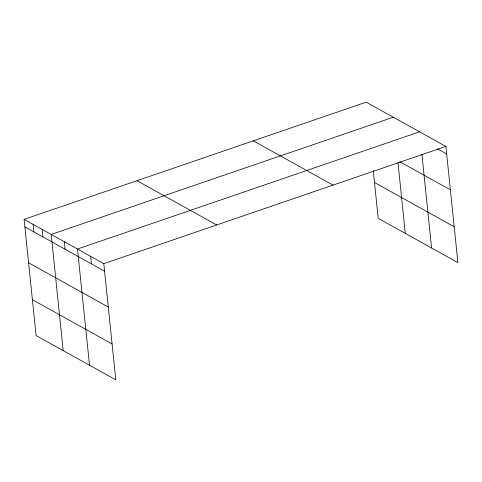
<?xml version="1.0" encoding="UTF-8"?>
<svg xmlns="http://www.w3.org/2000/svg" width="482" height="482" viewBox="0 0 482 482"><rect width="100%" height="100%" fill="white"/><g stroke="black" fill="none" stroke-linecap="round" stroke-linejoin="round"><path stroke-width="0.72" d="M24.1 219.376L103.799 263.654L115.807 379.84L36.108 335.568L24.1 219.376L366.193 102.16L445.892 146.432L457.9 262.624L378.201 218.346L373.273 170.664M393.288 117.21L51.2 234.433L63.202 350.619M419.593 131.821L77.5 249.043L89.507 365.229M103.799 263.654L445.892 146.432M437.463 148.842L446.669 153.951M399.747 161.687L450.375 189.812M374.496 182.485L454.195 226.763M253.303 140.84L333.002 185.118M136.99 180.696L216.689 224.974M24.877 226.895L104.576 271.173M28.583 262.756L108.281 307.034M32.402 299.708L112.101 343.979M421.913 154.282L431.601 248.013M398.005 162.808L405.296 233.402M90.652 256.346L91.429 263.865M64.347 241.735L65.124 249.254M42.163 229.414L42.94 236.933M33.131 224.395L33.909 231.914"/></g></svg>
